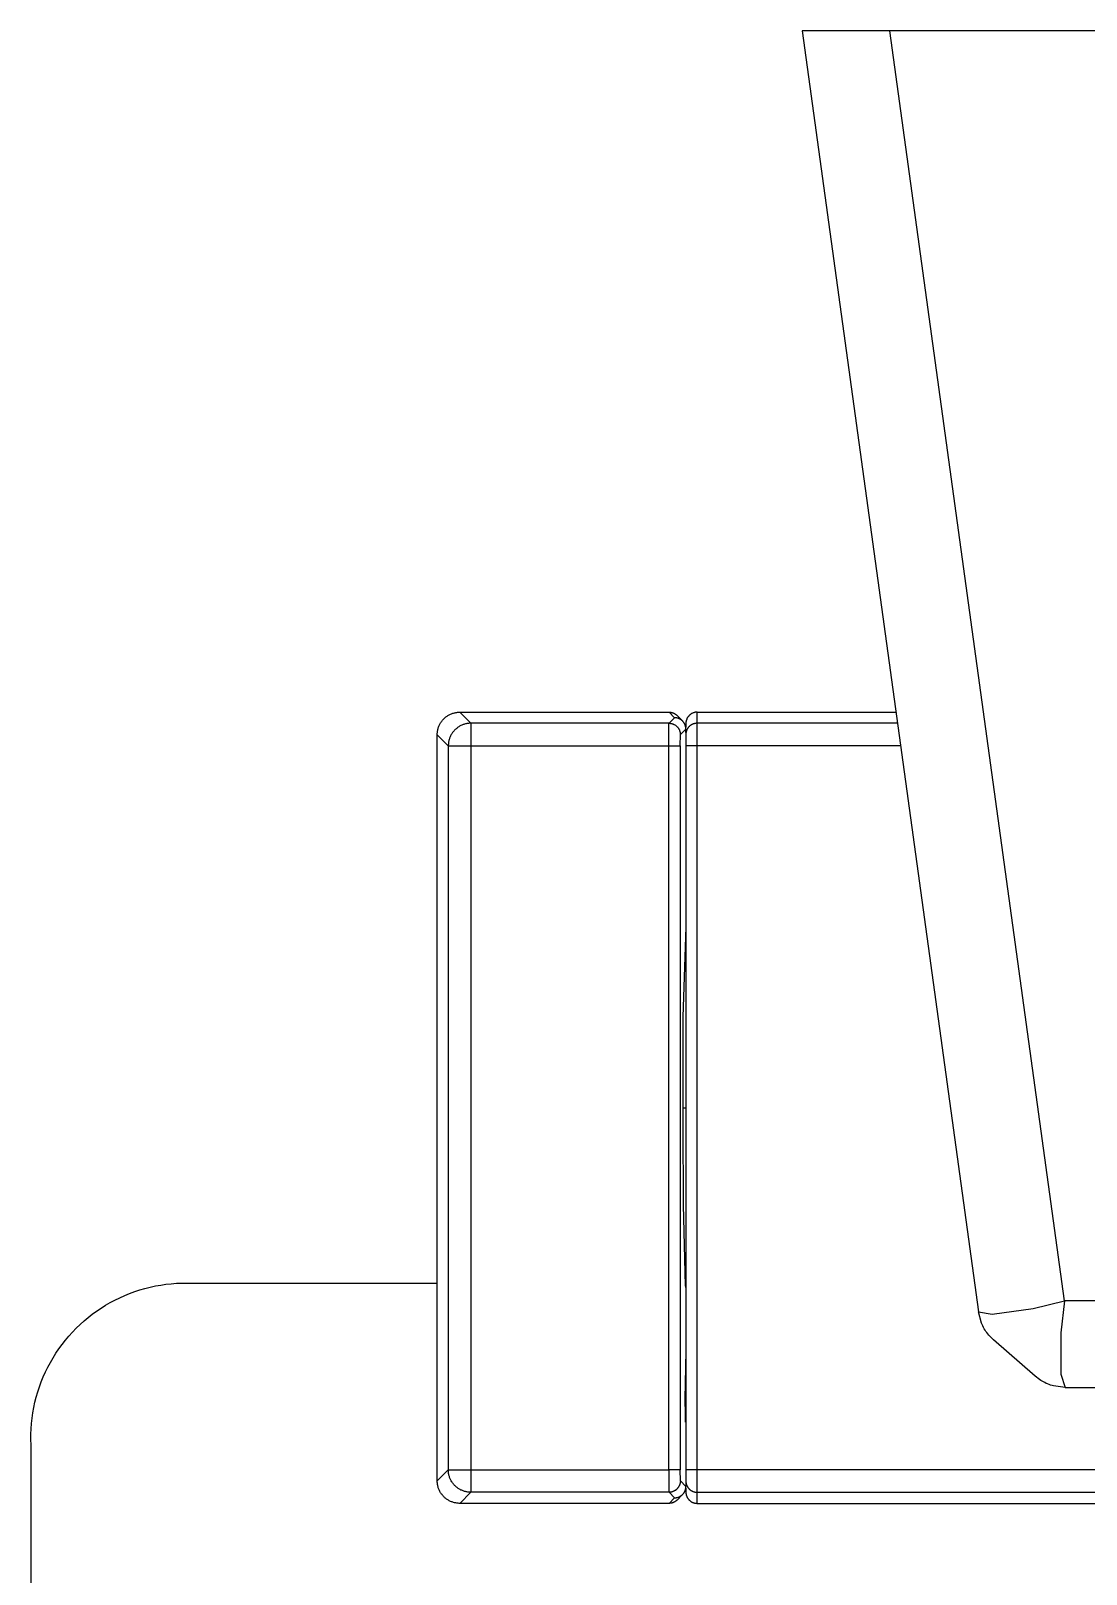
# Model space of a CAD drawing. Header units: millimetres. Extents: x 5343 to 5937, y -2661 to -1821.
# Drawn here: x 5516.59 to 5539.9, y -2048.64 to -2014.54 of the extents above; entities that cross this region are included whole.
import ezdxf

# ---------------------------------------------------------------- set-up
doc = ezdxf.new("R2010")
doc.units = ezdxf.units.MM
doc.header["$LTSCALE"] = 0.1
doc.layers.get('0').update_dxf_attribs({"lineweight": 15})

msp = doc.modelspace()

# ---------------------------------------------------------------- linework, layer by layer
at = {"color": 7, "linetype": 'Continuous', "lineweight": 25}
for p, q in [((5533.921, -2014.54), (5533.625, -2014.54)), ((5533.625, -2014.54), (5537.517, -2042.848)), ((5534.843, -2014.54), (5533.921, -2014.54)), ((5535.557, -2014.54), (5534.843, -2014.54)), ((5557.436, -2014.54), (5535.557, -2014.54)), ((5539.416, -2042.601), (5535.557, -2014.54)), ((5525.744, -2029.712), (5525.757, -2029.701)), ((5525.757, -2029.701), (5525.771, -2029.69)), ((5525.771, -2029.69), (5525.785, -2029.68)), ((5525.785, -2029.68), (5525.8, -2029.671)), ((5525.8, -2029.671), (5525.815, -2029.662)), ((5525.815, -2029.662), (5525.83, -2029.653)), ((5525.83, -2029.653), (5525.846, -2029.645)), ((5525.846, -2029.645), (5525.862, -2029.638)), ((5525.862, -2029.638), (5525.878, -2029.631)), ((5525.878, -2029.631), (5525.894, -2029.625)), ((5525.894, -2029.625), (5525.91, -2029.619)), ((5525.91, -2029.619), (5525.927, -2029.614)), ((5525.927, -2029.614), (5525.944, -2029.61)), ((5525.944, -2029.61), (5525.961, -2029.606)), ((5525.961, -2029.606), (5525.978, -2029.602)), ((5525.978, -2029.602), (5525.995, -2029.6)), ((5525.995, -2029.6), (5526.013, -2029.598)), ((5526.013, -2029.598), (5526.03, -2029.596)), ((5526.03, -2029.596), (5526.047, -2029.595)), ((5526.047, -2029.595), (5526.065, -2029.595)), ((5526.065, -2029.595), (5526.309, -2029.839)), ((5526.065, -2029.595), (5530.684, -2029.595)), ((5530.684, -2029.595), (5530.692, -2029.595)), ((5530.806, -2029.717), (5530.685, -2029.596)), ((5530.692, -2029.595), (5530.701, -2029.595)), ((5530.701, -2029.595), (5530.709, -2029.596)), ((5530.709, -2029.596), (5530.718, -2029.597)), ((5530.718, -2029.597), (5530.726, -2029.598)), ((5530.726, -2029.598), (5530.735, -2029.6)), ((5530.735, -2029.6), (5530.743, -2029.602)), ((5530.743, -2029.602), (5530.751, -2029.604)), ((5530.751, -2029.604), (5530.759, -2029.606)), ((5530.759, -2029.606), (5530.767, -2029.609)), ((5530.767, -2029.609), (5530.775, -2029.612)), ((5530.775, -2029.612), (5530.783, -2029.615)), ((5530.783, -2029.615), (5530.791, -2029.619)), ((5530.791, -2029.619), (5530.799, -2029.623)), ((5530.799, -2029.623), (5530.806, -2029.627)), ((5530.806, -2029.627), (5530.814, -2029.631)), ((5530.814, -2029.631), (5530.821, -2029.636)), ((5530.821, -2029.636), (5530.828, -2029.64)), ((5530.828, -2029.64), (5530.835, -2029.646)), ((5530.835, -2029.646), (5530.842, -2029.651)), ((5530.842, -2029.651), (5530.848, -2029.656)), ((5530.848, -2029.656), (5530.855, -2029.662)), ((5530.855, -2029.662), (5530.861, -2029.668)), ((5530.861, -2029.668), (5530.967, -2029.774)), ((5531.102, -2029.701), (5531.097, -2029.708)), ((5531.107, -2029.694), (5531.102, -2029.701)), ((5531.112, -2029.687), (5531.107, -2029.694)), ((5531.118, -2029.68), (5531.112, -2029.687)), ((5531.123, -2029.674), (5531.118, -2029.68)), ((5531.129, -2029.668), (5531.123, -2029.674)), ((5531.135, -2029.662), (5531.129, -2029.668)), ((5531.142, -2029.656), (5531.135, -2029.662)), ((5531.148, -2029.651), (5531.142, -2029.656)), ((5531.155, -2029.646), (5531.148, -2029.651)), ((5531.162, -2029.641), (5531.155, -2029.646)), ((5531.169, -2029.636), (5531.162, -2029.641)), ((5531.176, -2029.631), (5531.169, -2029.636)), ((5531.184, -2029.627), (5531.176, -2029.631)), ((5531.191, -2029.623), (5531.184, -2029.627)), ((5531.199, -2029.619), (5531.191, -2029.623)), ((5531.206, -2029.615), (5531.199, -2029.619)), ((5531.214, -2029.612), (5531.206, -2029.615)), ((5531.222, -2029.609), (5531.214, -2029.612)), ((5531.23, -2029.606), (5531.222, -2029.609)), ((5531.239, -2029.604), (5531.23, -2029.606)), ((5531.247, -2029.602), (5531.239, -2029.604)), ((5531.255, -2029.6), (5531.247, -2029.602)), ((5531.264, -2029.598), (5531.255, -2029.6)), ((5531.272, -2029.597), (5531.264, -2029.598)), ((5531.281, -2029.596), (5531.272, -2029.597)), ((5531.289, -2029.595), (5531.281, -2029.596)), ((5531.298, -2029.595), (5531.289, -2029.595)), ((5531.306, -2029.595), (5531.298, -2029.595)), ((5531.306, -2029.595), (5535.695, -2029.595)), ((5531.306, -2029.839), (5531.306, -2029.595)), ((5525.566, -2030.06), (5525.568, -2030.042)), ((5525.568, -2030.042), (5525.57, -2030.025)), ((5525.57, -2030.025), (5525.573, -2030.008)), ((5525.573, -2030.008), (5525.576, -2029.991)), ((5525.576, -2029.991), (5525.58, -2029.974)), ((5525.58, -2029.974), (5525.584, -2029.957)), ((5525.584, -2029.957), (5525.589, -2029.94)), ((5525.589, -2029.94), (5525.595, -2029.924)), ((5525.595, -2029.924), (5525.601, -2029.907)), ((5525.601, -2029.907), (5525.608, -2029.891)), ((5525.608, -2029.891), (5525.616, -2029.876)), ((5525.616, -2029.876), (5525.624, -2029.86)), ((5525.624, -2029.86), (5525.632, -2029.845)), ((5525.632, -2029.845), (5525.641, -2029.83)), ((5525.641, -2029.83), (5525.65, -2029.815)), ((5525.65, -2029.815), (5525.66, -2029.801)), ((5525.66, -2029.801), (5525.671, -2029.787)), ((5525.671, -2029.787), (5525.682, -2029.773)), ((5525.682, -2029.773), (5525.693, -2029.76)), ((5525.693, -2029.76), (5525.705, -2029.747)), ((5525.705, -2029.747), (5525.718, -2029.735)), ((5525.718, -2029.735), (5525.73, -2029.723)), ((5525.73, -2029.723), (5525.744, -2029.712)), ((5525.905, -2030.045), (5525.895, -2030.06)), ((5525.915, -2030.031), (5525.905, -2030.045)), ((5525.926, -2030.018), (5525.915, -2030.031)), ((5525.938, -2030.005), (5525.926, -2030.018)), ((5525.95, -2029.992), (5525.938, -2030.005)), ((5525.962, -2029.98), (5525.95, -2029.992)), ((5525.975, -2029.968), (5525.962, -2029.98)), ((5525.988, -2029.956), (5525.975, -2029.968)), ((5526.002, -2029.945), (5525.988, -2029.956)), ((5526.015, -2029.935), (5526.002, -2029.945)), ((5526.03, -2029.925), (5526.015, -2029.935)), ((5526.044, -2029.915), (5526.03, -2029.925)), ((5526.059, -2029.906), (5526.044, -2029.915)), ((5526.075, -2029.898), (5526.059, -2029.906)), ((5526.09, -2029.89), (5526.075, -2029.898)), ((5526.106, -2029.882), (5526.09, -2029.89)), ((5526.122, -2029.876), (5526.106, -2029.882)), ((5526.138, -2029.869), (5526.122, -2029.876)), ((5526.155, -2029.864), (5526.138, -2029.869)), ((5526.171, -2029.859), (5526.155, -2029.864)), ((5526.188, -2029.854), (5526.171, -2029.859)), ((5526.205, -2029.85), (5526.188, -2029.854)), ((5526.222, -2029.847), (5526.205, -2029.85)), ((5526.24, -2029.844), (5526.222, -2029.847)), ((5526.257, -2029.842), (5526.24, -2029.844)), ((5526.274, -2029.84), (5526.257, -2029.842)), ((5526.292, -2029.839), (5526.274, -2029.84)), ((5526.309, -2029.839), (5526.292, -2029.839)), ((5526.309, -2029.839), (5526.309, -2030.339)), ((5530.683, -2029.839), (5526.309, -2029.839)), ((5530.679, -2030.339), (5530.683, -2029.839)), ((5530.806, -2029.717), (5530.684, -2029.839)), ((5530.684, -2029.839), (5530.693, -2029.839)), ((5530.693, -2029.839), (5530.701, -2029.84)), ((5530.701, -2029.84), (5530.71, -2029.841)), ((5530.71, -2029.841), (5530.719, -2029.842)), ((5530.719, -2029.842), (5530.727, -2029.843)), ((5530.727, -2029.843), (5530.736, -2029.845)), ((5530.736, -2029.845), (5530.744, -2029.847)), ((5530.744, -2029.847), (5530.753, -2029.849)), ((5530.753, -2029.849), (5530.761, -2029.851)), ((5530.761, -2029.851), (5530.769, -2029.854)), ((5530.769, -2029.854), (5530.777, -2029.857)), ((5530.777, -2029.857), (5530.785, -2029.861)), ((5530.785, -2029.861), (5530.793, -2029.864)), ((5530.793, -2029.864), (5530.801, -2029.868)), ((5530.801, -2029.868), (5530.809, -2029.873)), ((5530.815, -2029.717), (5530.806, -2029.717)), ((5530.809, -2029.873), (5530.816, -2029.877)), ((5530.823, -2029.718), (5530.815, -2029.717)), ((5530.816, -2029.877), (5530.824, -2029.882)), ((5530.832, -2029.718), (5530.823, -2029.718)), ((5530.824, -2029.882), (5530.831, -2029.887)), ((5530.831, -2029.887), (5530.838, -2029.892)), ((5530.841, -2029.719), (5530.832, -2029.718)), ((5530.838, -2029.892), (5530.844, -2029.898)), ((5530.849, -2029.721), (5530.841, -2029.719)), ((5530.844, -2029.898), (5530.851, -2029.903)), ((5530.858, -2029.722), (5530.849, -2029.721)), ((5530.851, -2029.903), (5530.857, -2029.909)), ((5530.857, -2029.909), (5530.864, -2029.915)), ((5530.867, -2029.724), (5530.858, -2029.722)), ((5530.864, -2029.915), (5530.869, -2029.922)), ((5530.875, -2029.727), (5530.867, -2029.724)), ((5530.869, -2029.922), (5530.875, -2029.928)), ((5530.883, -2029.729), (5530.875, -2029.727)), ((5530.875, -2029.928), (5530.881, -2029.935)), ((5530.881, -2029.935), (5530.886, -2029.942)), ((5530.892, -2029.732), (5530.883, -2029.729)), ((5530.886, -2029.942), (5530.891, -2029.949)), ((5530.891, -2029.949), (5530.896, -2029.957)), ((5530.9, -2029.735), (5530.892, -2029.732)), ((5530.896, -2029.957), (5530.9, -2029.964)), ((5530.908, -2029.738), (5530.9, -2029.735)), ((5530.9, -2029.964), (5530.904, -2029.972)), ((5530.904, -2029.972), (5530.908, -2029.979)), ((5530.916, -2029.742), (5530.908, -2029.738)), ((5530.908, -2029.979), (5530.912, -2029.987)), ((5530.912, -2029.987), (5530.915, -2029.995)), ((5530.915, -2029.995), (5530.919, -2030.004)), ((5530.923, -2029.746), (5530.916, -2029.742)), ((5530.919, -2030.004), (5530.921, -2030.012)), ((5530.921, -2030.012), (5530.924, -2030.02)), ((5530.931, -2029.75), (5530.923, -2029.746)), ((5530.924, -2030.02), (5530.926, -2030.029)), ((5530.926, -2030.029), (5530.928, -2030.037)), ((5530.928, -2030.037), (5530.93, -2030.046)), ((5530.93, -2030.046), (5530.931, -2030.054)), ((5530.939, -2029.755), (5530.931, -2029.75)), ((5530.934, -2030.089), (5531.056, -2029.967)), ((5530.946, -2029.76), (5530.939, -2029.755)), ((5530.953, -2029.765), (5530.946, -2029.76)), ((5530.96, -2029.77), (5530.953, -2029.765)), ((5530.967, -2029.775), (5530.96, -2029.77)), ((5530.973, -2029.781), (5530.967, -2029.775)), ((5530.98, -2029.787), (5530.973, -2029.781)), ((5530.986, -2029.793), (5530.98, -2029.787)), ((5530.992, -2029.8), (5530.986, -2029.793)), ((5530.998, -2029.806), (5530.992, -2029.8)), ((5531.003, -2029.813), (5530.998, -2029.806)), ((5531.008, -2029.82), (5531.003, -2029.813)), ((5531.013, -2029.827), (5531.008, -2029.82)), ((5531.018, -2029.834), (5531.013, -2029.827)), ((5531.023, -2029.842), (5531.018, -2029.834)), ((5531.027, -2029.849), (5531.023, -2029.842)), ((5531.031, -2029.857), (5531.027, -2029.849)), ((5531.034, -2029.865), (5531.031, -2029.857)), ((5531.038, -2029.873), (5531.034, -2029.865)), ((5531.041, -2029.881), (5531.038, -2029.873)), ((5531.044, -2029.89), (5531.041, -2029.881)), ((5531.046, -2029.898), (5531.044, -2029.89)), ((5531.049, -2029.906), (5531.046, -2029.898)), ((5531.051, -2029.915), (5531.049, -2029.906)), ((5531.052, -2029.923), (5531.051, -2029.915)), ((5531.054, -2029.932), (5531.052, -2029.923)), ((5531.055, -2029.941), (5531.054, -2029.932)), ((5531.055, -2029.949), (5531.055, -2029.941)), ((5531.056, -2029.958), (5531.055, -2029.949)), ((5531.057, -2029.828), (5531.056, -2029.836)), ((5531.056, -2029.836), (5531.056, -2029.845)), ((5531.056, -2029.845), (5531.056, -2029.926)), ((5531.056, -2029.967), (5531.056, -2029.958)), ((5531.056, -2030.044), (5531.056, -2029.967)), ((5531.058, -2029.811), (5531.057, -2029.819)), ((5531.057, -2029.819), (5531.057, -2029.828)), ((5531.06, -2029.802), (5531.058, -2029.811)), ((5531.06, -2030.046), (5531.059, -2030.054)), ((5531.061, -2029.794), (5531.06, -2029.802)), ((5531.062, -2030.037), (5531.06, -2030.046)), ((5531.063, -2029.786), (5531.061, -2029.794)), ((5531.064, -2030.029), (5531.062, -2030.037)), ((5531.065, -2029.777), (5531.063, -2029.786)), ((5531.066, -2030.02), (5531.064, -2030.029)), ((5531.068, -2029.769), (5531.065, -2029.777)), ((5531.068, -2030.012), (5531.066, -2030.02)), ((5531.071, -2029.761), (5531.068, -2029.769)), ((5531.071, -2030.004), (5531.068, -2030.012)), ((5531.074, -2029.753), (5531.071, -2029.761)), ((5531.074, -2029.995), (5531.071, -2030.004)), ((5531.077, -2029.745), (5531.074, -2029.753)), ((5531.078, -2029.987), (5531.074, -2029.995)), ((5531.08, -2029.737), (5531.077, -2029.745)), ((5531.081, -2029.979), (5531.078, -2029.987)), ((5531.084, -2029.73), (5531.08, -2029.737)), ((5531.085, -2029.972), (5531.081, -2029.979)), ((5531.088, -2029.722), (5531.084, -2029.73)), ((5531.09, -2029.964), (5531.085, -2029.972)), ((5531.092, -2029.715), (5531.088, -2029.722)), ((5531.094, -2029.957), (5531.09, -2029.964)), ((5531.097, -2029.708), (5531.092, -2029.715)), ((5531.099, -2029.949), (5531.094, -2029.957)), ((5531.104, -2029.942), (5531.099, -2029.949)), ((5531.109, -2029.935), (5531.104, -2029.942)), ((5531.115, -2029.928), (5531.109, -2029.935)), ((5531.12, -2029.922), (5531.115, -2029.928)), ((5531.126, -2029.915), (5531.12, -2029.922)), ((5531.132, -2029.909), (5531.126, -2029.915)), ((5531.139, -2029.903), (5531.132, -2029.909)), ((5531.145, -2029.898), (5531.139, -2029.903)), ((5531.152, -2029.892), (5531.145, -2029.898)), ((5531.159, -2029.887), (5531.152, -2029.892)), ((5531.166, -2029.882), (5531.159, -2029.887)), ((5531.174, -2029.877), (5531.166, -2029.882)), ((5531.181, -2029.873), (5531.174, -2029.877)), ((5531.189, -2029.868), (5531.181, -2029.873)), ((5531.197, -2029.864), (5531.189, -2029.868)), ((5531.204, -2029.861), (5531.197, -2029.864)), ((5531.212, -2029.857), (5531.204, -2029.861)), ((5531.221, -2029.854), (5531.212, -2029.857)), ((5531.229, -2029.851), (5531.221, -2029.854)), ((5531.237, -2029.849), (5531.229, -2029.851)), ((5531.246, -2029.847), (5531.237, -2029.849)), ((5531.254, -2029.845), (5531.246, -2029.847)), ((5531.263, -2029.843), (5531.254, -2029.845)), ((5531.271, -2029.842), (5531.263, -2029.843)), ((5531.28, -2029.841), (5531.271, -2029.842)), ((5531.289, -2029.84), (5531.28, -2029.841)), ((5531.297, -2029.839), (5531.289, -2029.84)), ((5531.306, -2029.839), (5531.297, -2029.839)), ((5535.729, -2029.839), (5531.306, -2029.839)), ((5531.306, -2030.339), (5531.306, -2029.839)), ((5525.565, -2030.077), (5525.566, -2030.06)), ((5525.565, -2030.095), (5525.565, -2030.077)), ((5525.565, -2046.577), (5525.565, -2030.095)), ((5525.565, -2030.095), (5525.809, -2030.339)), ((5525.81, -2030.322), (5525.809, -2030.339)), ((5525.809, -2030.339), (5526.309, -2030.339)), ((5525.809, -2030.339), (5525.809, -2046.333)), ((5525.811, -2030.304), (5525.81, -2030.322)), ((5525.812, -2030.287), (5525.811, -2030.304)), ((5525.814, -2030.27), (5525.812, -2030.287)), ((5525.817, -2030.252), (5525.814, -2030.27)), ((5525.82, -2030.235), (5525.817, -2030.252)), ((5525.824, -2030.218), (5525.82, -2030.235)), ((5525.829, -2030.201), (5525.824, -2030.218)), ((5525.834, -2030.185), (5525.829, -2030.201)), ((5525.84, -2030.168), (5525.834, -2030.185)), ((5525.846, -2030.152), (5525.84, -2030.168)), ((5525.853, -2030.136), (5525.846, -2030.152)), ((5525.86, -2030.12), (5525.853, -2030.136)), ((5525.868, -2030.104), (5525.86, -2030.12)), ((5525.876, -2030.089), (5525.868, -2030.104)), ((5525.885, -2030.074), (5525.876, -2030.089)), ((5525.895, -2030.06), (5525.885, -2030.074)), ((5526.309, -2030.339), (5530.679, -2030.339)), ((5526.309, -2030.339), (5526.309, -2046.333)), ((5530.679, -2030.339), (5530.929, -2030.339)), ((5530.679, -2046.333), (5530.679, -2030.339)), ((5530.929, -2030.339), (5530.934, -2030.09)), ((5530.929, -2030.339), (5530.929, -2046.333)), ((5530.931, -2030.054), (5530.932, -2030.063)), ((5530.932, -2030.063), (5530.933, -2030.072)), ((5530.933, -2030.072), (5530.934, -2030.08)), ((5530.934, -2030.08), (5530.934, -2030.089)), ((5531.057, -2030.072), (5531.056, -2030.08)), ((5531.056, -2030.08), (5531.056, -2030.089)), ((5531.056, -2030.089), (5531.056, -2030.339)), ((5531.306, -2030.339), (5531.056, -2030.339)), ((5531.056, -2030.339), (5531.056, -2046.333)), ((5531.059, -2030.054), (5531.057, -2030.063)), ((5531.057, -2030.063), (5531.057, -2030.072)), ((5535.797, -2030.339), (5531.306, -2030.339)), ((5531.306, -2046.333), (5531.306, -2030.339)), ((5531.053, -2034.34), (5530.988, -2036.337)), ((5530.988, -2036.337), (5530.986, -2038.336)), ((5530.986, -2038.336), (5530.986, -2038.514)), ((5530.986, -2038.336), (5531.056, -2038.336)), ((5530.986, -2038.514), (5530.986, -2038.542)), ((5530.986, -2038.542), (5530.987, -2038.695)), ((5530.987, -2038.695), (5530.994, -2040.483)), ((5530.994, -2040.483), (5531.043, -2042.269)), ((5519.111, -2042.328), (5519.225, -2042.299)), ((5519.225, -2042.299), (5519.341, -2042.274)), ((5519.341, -2042.274), (5519.458, -2042.253)), ((5519.458, -2042.253), (5519.575, -2042.236)), ((5519.575, -2042.236), (5519.692, -2042.223)), ((5519.692, -2042.223), (5519.81, -2042.215)), ((5519.81, -2042.215), (5519.929, -2042.21)), ((5519.929, -2042.21), (5520.047, -2042.209)), ((5520.047, -2042.209), (5520.165, -2042.213)), ((5520.165, -2042.213), (5525.565, -2042.213)), ((5531.043, -2042.269), (5531.044, -2042.273)), ((5531.044, -2042.273), (5531.052, -2042.331)), ((5518.243, -2042.699), (5518.345, -2042.64)), ((5518.345, -2042.64), (5518.449, -2042.584)), ((5518.449, -2042.584), (5518.556, -2042.532)), ((5518.556, -2042.532), (5518.664, -2042.484)), ((5518.664, -2042.484), (5518.773, -2042.439)), ((5518.773, -2042.439), (5518.884, -2042.398)), ((5518.884, -2042.398), (5518.997, -2042.361)), ((5518.997, -2042.361), (5519.111, -2042.328)), ((5538.726, -2042.774), (5539.416, -2042.601)), ((5539.416, -2042.601), (5539.338, -2043.308)), ((5553.578, -2042.601), (5539.416, -2042.601)), ((5517.765, -2043.047), (5517.855, -2042.971)), ((5517.855, -2042.971), (5517.948, -2042.898)), ((5517.948, -2042.898), (5518.044, -2042.829)), ((5518.044, -2042.829), (5518.142, -2042.762)), ((5518.142, -2042.762), (5518.243, -2042.699)), ((5537.585, -2043.096), (5537.517, -2042.848)), ((5537.517, -2042.848), (5537.82, -2042.899)), ((5537.82, -2042.899), (5538.726, -2042.774)), ((5517.43, -2043.382), (5517.509, -2043.294)), ((5517.509, -2043.294), (5517.592, -2043.209)), ((5517.592, -2043.209), (5517.677, -2043.127)), ((5517.677, -2043.127), (5517.765, -2043.047)), ((5537.598, -2043.128), (5537.585, -2043.096)), ((5537.613, -2043.158), (5537.598, -2043.128)), ((5537.629, -2043.189), (5537.613, -2043.158)), ((5537.646, -2043.218), (5537.629, -2043.189)), ((5537.664, -2043.248), (5537.646, -2043.218)), ((5537.682, -2043.276), (5537.664, -2043.248)), ((5537.702, -2043.304), (5537.682, -2043.276)), ((5537.723, -2043.331), (5537.702, -2043.304)), ((5537.744, -2043.358), (5537.723, -2043.331)), ((5539.338, -2043.308), (5539.338, -2044.223)), ((5517.145, -2043.76), (5517.211, -2043.662)), ((5517.211, -2043.662), (5517.281, -2043.566)), ((5517.281, -2043.566), (5517.354, -2043.473)), ((5517.354, -2043.473), (5517.43, -2043.382)), ((5537.767, -2043.383), (5537.744, -2043.358)), ((5537.851, -2043.466), (5537.767, -2043.383)), ((5538.772, -2044.269), (5537.851, -2043.466)), ((5516.967, -2044.067), (5517.023, -2043.962)), ((5517.023, -2043.962), (5517.082, -2043.86)), ((5517.082, -2043.86), (5517.145, -2043.76)), ((5531.051, -2043.889), (5531.043, -2044.598)), ((5516.822, -2044.391), (5516.866, -2044.281)), ((5516.866, -2044.281), (5516.915, -2044.173)), ((5516.915, -2044.173), (5516.967, -2044.067)), ((5538.865, -2044.341), (5538.772, -2044.269)), ((5538.894, -2044.36), (5538.865, -2044.341)), ((5538.923, -2044.378), (5538.894, -2044.36)), ((5539.338, -2044.223), (5539.429, -2044.515)), ((5516.711, -2044.728), (5516.744, -2044.614)), ((5516.744, -2044.614), (5516.781, -2044.502)), ((5516.781, -2044.502), (5516.822, -2044.391)), ((5531.051, -2045.283), (5531.043, -2044.598)), ((5531.043, -2044.598), (5531.056, -2044.598)), ((5538.953, -2044.395), (5538.923, -2044.378)), ((5538.983, -2044.41), (5538.953, -2044.395)), ((5539.014, -2044.425), (5538.983, -2044.41)), ((5539.045, -2044.439), (5539.014, -2044.425)), ((5539.077, -2044.451), (5539.045, -2044.439)), ((5539.109, -2044.463), (5539.077, -2044.451)), ((5539.142, -2044.473), (5539.109, -2044.463)), ((5539.175, -2044.482), (5539.142, -2044.473)), ((5539.429, -2044.515), (5539.175, -2044.482)), ((5539.429, -2044.515), (5553.564, -2044.515)), ((5516.636, -2045.075), (5516.657, -2044.958)), ((5516.657, -2044.958), (5516.682, -2044.843)), ((5516.682, -2044.843), (5516.711, -2044.728)), ((5516.597, -2045.428), (5516.606, -2045.31)), ((5516.606, -2045.31), (5516.619, -2045.192)), ((5516.619, -2045.192), (5516.636, -2045.075)), ((5516.592, -2045.546), (5516.597, -2045.428)), ((5516.592, -2045.664), (5516.592, -2045.546)), ((5516.595, -2045.783), (5516.592, -2045.664)), ((5516.595, -2079.443), (5516.595, -2045.783)), ((5525.809, -2046.333), (5525.565, -2046.577)), ((5525.81, -2046.35), (5525.809, -2046.333)), ((5525.809, -2046.333), (5526.309, -2046.333)), ((5525.811, -2046.368), (5525.81, -2046.35)), ((5525.812, -2046.385), (5525.811, -2046.368)), ((5525.814, -2046.402), (5525.812, -2046.385)), ((5525.817, -2046.42), (5525.814, -2046.402)), ((5526.309, -2046.333), (5530.679, -2046.333)), ((5526.309, -2046.333), (5526.309, -2046.833)), ((5530.929, -2046.333), (5530.679, -2046.333)), ((5530.679, -2046.333), (5530.683, -2046.832)), ((5530.934, -2046.582), (5530.929, -2046.333)), ((5531.306, -2046.333), (5531.056, -2046.333)), ((5531.056, -2046.333), (5531.056, -2046.583)), ((5531.306, -2046.833), (5531.306, -2046.333)), ((5562.556, -2046.333), (5531.306, -2046.333)), ((5525.565, -2046.595), (5525.565, -2046.577)), ((5525.566, -2046.612), (5525.565, -2046.595)), ((5525.568, -2046.629), (5525.566, -2046.612)), ((5525.57, -2046.647), (5525.568, -2046.629)), ((5525.573, -2046.664), (5525.57, -2046.647)), ((5525.576, -2046.681), (5525.573, -2046.664)), ((5525.58, -2046.698), (5525.576, -2046.681)), ((5525.584, -2046.715), (5525.58, -2046.698)), ((5525.589, -2046.732), (5525.584, -2046.715)), ((5525.595, -2046.748), (5525.589, -2046.732)), ((5525.601, -2046.764), (5525.595, -2046.748)), ((5525.82, -2046.437), (5525.817, -2046.42)), ((5525.824, -2046.454), (5525.82, -2046.437)), ((5525.829, -2046.471), (5525.824, -2046.454)), ((5525.834, -2046.487), (5525.829, -2046.471)), ((5525.84, -2046.504), (5525.834, -2046.487)), ((5525.846, -2046.52), (5525.84, -2046.504)), ((5525.853, -2046.536), (5525.846, -2046.52)), ((5525.86, -2046.552), (5525.853, -2046.536)), ((5525.868, -2046.567), (5525.86, -2046.552)), ((5525.876, -2046.583), (5525.868, -2046.567)), ((5525.885, -2046.598), (5525.876, -2046.583)), ((5525.895, -2046.612), (5525.885, -2046.598)), ((5525.905, -2046.627), (5525.895, -2046.612)), ((5525.915, -2046.64), (5525.905, -2046.627)), ((5525.926, -2046.654), (5525.915, -2046.64)), ((5525.938, -2046.667), (5525.926, -2046.654)), ((5525.95, -2046.68), (5525.938, -2046.667)), ((5525.962, -2046.692), (5525.95, -2046.68)), ((5525.975, -2046.704), (5525.962, -2046.692)), ((5525.988, -2046.716), (5525.975, -2046.704)), ((5526.002, -2046.727), (5525.988, -2046.716)), ((5526.015, -2046.737), (5526.002, -2046.727)), ((5526.03, -2046.747), (5526.015, -2046.737)), ((5526.044, -2046.757), (5526.03, -2046.747)), ((5530.869, -2046.75), (5530.864, -2046.756)), ((5530.875, -2046.743), (5530.869, -2046.75)), ((5530.881, -2046.737), (5530.875, -2046.743)), ((5530.886, -2046.73), (5530.881, -2046.737)), ((5530.891, -2046.722), (5530.886, -2046.73)), ((5530.896, -2046.715), (5530.891, -2046.722)), ((5530.9, -2046.708), (5530.896, -2046.715)), ((5530.904, -2046.7), (5530.9, -2046.708)), ((5530.908, -2046.692), (5530.904, -2046.7)), ((5530.912, -2046.684), (5530.908, -2046.692)), ((5530.916, -2046.676), (5530.912, -2046.684)), ((5530.919, -2046.668), (5530.916, -2046.676)), ((5530.921, -2046.66), (5530.919, -2046.668)), ((5530.924, -2046.652), (5530.921, -2046.66)), ((5530.926, -2046.643), (5530.924, -2046.652)), ((5530.928, -2046.635), (5530.926, -2046.643)), ((5530.93, -2046.626), (5530.928, -2046.635)), ((5530.931, -2046.618), (5530.93, -2046.626)), ((5530.932, -2046.609), (5530.931, -2046.618)), ((5530.933, -2046.6), (5530.932, -2046.609)), ((5530.934, -2046.591), (5530.933, -2046.6)), ((5531.056, -2046.705), (5530.934, -2046.583)), ((5530.934, -2046.583), (5530.934, -2046.591)), ((5531.051, -2046.757), (5531.052, -2046.748)), ((5531.052, -2046.748), (5531.054, -2046.74)), ((5531.054, -2046.74), (5531.055, -2046.731)), ((5531.055, -2046.722), (5531.056, -2046.714)), ((5531.055, -2046.731), (5531.055, -2046.722)), ((5531.056, -2046.583), (5531.056, -2046.591)), ((5531.056, -2046.591), (5531.057, -2046.6)), ((5531.056, -2046.628), (5531.056, -2046.705)), ((5531.056, -2046.714), (5531.056, -2046.705)), ((5531.056, -2046.745), (5531.056, -2046.827)), ((5531.057, -2046.6), (5531.057, -2046.609)), ((5531.057, -2046.609), (5531.059, -2046.618)), ((5531.059, -2046.618), (5531.06, -2046.626)), ((5531.06, -2046.626), (5531.062, -2046.635)), ((5531.062, -2046.635), (5531.064, -2046.643)), ((5531.064, -2046.643), (5531.066, -2046.652)), ((5531.066, -2046.652), (5531.068, -2046.66)), ((5531.068, -2046.66), (5531.071, -2046.668)), ((5531.071, -2046.668), (5531.074, -2046.676)), ((5531.074, -2046.676), (5531.078, -2046.684)), ((5531.078, -2046.684), (5531.081, -2046.692)), ((5531.081, -2046.692), (5531.085, -2046.7)), ((5531.085, -2046.7), (5531.09, -2046.708)), ((5531.09, -2046.708), (5531.094, -2046.715)), ((5531.094, -2046.715), (5531.099, -2046.723)), ((5531.099, -2046.723), (5531.104, -2046.73)), ((5531.104, -2046.73), (5531.109, -2046.737)), ((5531.109, -2046.737), (5531.115, -2046.743)), ((5531.115, -2046.743), (5531.12, -2046.75)), ((5531.12, -2046.75), (5531.126, -2046.756)), ((5525.608, -2046.78), (5525.601, -2046.764)), ((5525.616, -2046.796), (5525.608, -2046.78)), ((5525.624, -2046.812), (5525.616, -2046.796)), ((5525.632, -2046.827), (5525.624, -2046.812)), ((5525.641, -2046.842), (5525.632, -2046.827)), ((5525.65, -2046.857), (5525.641, -2046.842)), ((5525.66, -2046.871), (5525.65, -2046.857)), ((5525.671, -2046.885), (5525.66, -2046.871)), ((5525.682, -2046.898), (5525.671, -2046.885)), ((5525.693, -2046.912), (5525.682, -2046.898)), ((5525.705, -2046.924), (5525.693, -2046.912)), ((5525.718, -2046.937), (5525.705, -2046.924)), ((5525.73, -2046.949), (5525.718, -2046.937)), ((5525.744, -2046.96), (5525.73, -2046.949)), ((5525.757, -2046.971), (5525.744, -2046.96)), ((5525.771, -2046.981), (5525.757, -2046.971)), ((5525.785, -2046.992), (5525.771, -2046.981)), ((5525.8, -2047.001), (5525.785, -2046.992)), ((5525.815, -2047.01), (5525.8, -2047.001)), ((5525.83, -2047.018), (5525.815, -2047.01)), ((5525.846, -2047.026), (5525.83, -2047.018)), ((5525.862, -2047.034), (5525.846, -2047.026)), ((5525.878, -2047.041), (5525.862, -2047.034)), ((5525.894, -2047.047), (5525.878, -2047.041)), ((5525.91, -2047.053), (5525.894, -2047.047)), ((5525.927, -2047.058), (5525.91, -2047.053)), ((5525.944, -2047.062), (5525.927, -2047.058)), ((5525.961, -2047.066), (5525.944, -2047.062)), ((5525.978, -2047.069), (5525.961, -2047.066)), ((5525.995, -2047.072), (5525.978, -2047.069)), ((5526.013, -2047.074), (5525.995, -2047.072)), ((5526.03, -2047.076), (5526.013, -2047.074)), ((5526.047, -2047.077), (5526.03, -2047.076)), ((5526.059, -2046.766), (5526.044, -2046.757)), ((5526.065, -2047.077), (5526.047, -2047.077)), ((5526.075, -2046.774), (5526.059, -2046.766)), ((5526.309, -2046.833), (5526.065, -2047.077)), ((5530.684, -2047.077), (5526.065, -2047.077)), ((5526.09, -2046.782), (5526.075, -2046.774)), ((5526.106, -2046.789), (5526.09, -2046.782)), ((5526.122, -2046.796), (5526.106, -2046.789)), ((5526.138, -2046.802), (5526.122, -2046.796)), ((5526.155, -2046.808), (5526.138, -2046.802)), ((5526.171, -2046.813), (5526.155, -2046.808)), ((5526.188, -2046.818), (5526.171, -2046.813)), ((5526.205, -2046.822), (5526.188, -2046.818)), ((5526.222, -2046.825), (5526.205, -2046.822)), ((5526.24, -2046.828), (5526.222, -2046.825)), ((5526.257, -2046.83), (5526.24, -2046.828)), ((5526.274, -2046.831), (5526.257, -2046.83)), ((5526.292, -2046.832), (5526.274, -2046.831)), ((5526.309, -2046.833), (5526.292, -2046.832)), ((5530.683, -2046.832), (5526.309, -2046.833)), ((5530.693, -2046.833), (5530.684, -2046.833)), ((5530.684, -2046.833), (5530.806, -2046.955)), ((5530.806, -2046.955), (5530.684, -2047.077)), ((5530.692, -2047.077), (5530.684, -2047.077)), ((5530.701, -2047.076), (5530.692, -2047.077)), ((5530.701, -2046.832), (5530.693, -2046.833)), ((5530.71, -2046.831), (5530.701, -2046.832)), ((5530.71, -2047.076), (5530.701, -2047.076)), ((5530.719, -2046.83), (5530.71, -2046.831)), ((5530.718, -2047.075), (5530.71, -2047.076)), ((5530.726, -2047.073), (5530.718, -2047.075)), ((5530.727, -2046.829), (5530.719, -2046.83)), ((5530.735, -2047.072), (5530.726, -2047.073)), ((5530.736, -2046.827), (5530.727, -2046.829)), ((5530.743, -2047.07), (5530.735, -2047.072)), ((5530.744, -2046.825), (5530.736, -2046.827)), ((5530.751, -2047.068), (5530.743, -2047.07)), ((5530.753, -2046.823), (5530.744, -2046.825)), ((5530.76, -2047.065), (5530.751, -2047.068)), ((5530.761, -2046.82), (5530.753, -2046.823)), ((5530.768, -2047.063), (5530.76, -2047.065)), ((5530.769, -2046.818), (5530.761, -2046.82)), ((5530.776, -2047.06), (5530.768, -2047.063)), ((5530.777, -2046.814), (5530.769, -2046.818)), ((5530.784, -2047.056), (5530.776, -2047.06)), ((5530.785, -2046.811), (5530.777, -2046.814)), ((5530.791, -2047.053), (5530.784, -2047.056)), ((5530.793, -2046.807), (5530.785, -2046.811)), ((5530.799, -2047.049), (5530.791, -2047.053)), ((5530.801, -2046.803), (5530.793, -2046.807)), ((5530.806, -2047.045), (5530.799, -2047.049)), ((5530.809, -2046.799), (5530.801, -2046.803)), ((5530.806, -2046.955), (5530.815, -2046.955)), ((5530.814, -2047.041), (5530.806, -2047.045)), ((5530.816, -2046.795), (5530.809, -2046.799)), ((5530.821, -2047.036), (5530.814, -2047.041)), ((5530.815, -2046.955), (5530.823, -2046.954)), ((5530.824, -2046.79), (5530.816, -2046.795)), ((5530.828, -2047.031), (5530.821, -2047.036)), ((5530.823, -2046.954), (5530.832, -2046.954)), ((5530.831, -2046.785), (5530.824, -2046.79)), ((5530.835, -2047.026), (5530.828, -2047.031)), ((5530.838, -2046.78), (5530.831, -2046.785)), ((5530.832, -2046.954), (5530.841, -2046.952)), ((5530.842, -2047.021), (5530.835, -2047.026)), ((5530.844, -2046.774), (5530.838, -2046.78)), ((5530.841, -2046.952), (5530.849, -2046.951)), ((5530.848, -2047.016), (5530.842, -2047.021)), ((5530.851, -2046.768), (5530.844, -2046.774)), ((5530.855, -2047.01), (5530.848, -2047.016)), ((5530.849, -2046.951), (5530.858, -2046.949)), ((5530.857, -2046.762), (5530.851, -2046.768)), ((5530.861, -2047.004), (5530.855, -2047.01)), ((5530.864, -2046.756), (5530.857, -2046.762)), ((5530.858, -2046.949), (5530.867, -2046.948)), ((5530.967, -2046.898), (5530.861, -2047.004)), ((5530.867, -2046.948), (5530.875, -2046.945)), ((5530.875, -2046.945), (5530.883, -2046.943)), ((5530.883, -2046.943), (5530.892, -2046.94)), ((5530.892, -2046.94), (5530.9, -2046.937)), ((5530.9, -2046.937), (5530.908, -2046.933)), ((5530.908, -2046.933), (5530.916, -2046.93)), ((5530.916, -2046.93), (5530.923, -2046.926)), ((5530.923, -2046.926), (5530.931, -2046.921)), ((5530.931, -2046.921), (5530.939, -2046.917)), ((5530.939, -2046.917), (5530.946, -2046.912)), ((5530.946, -2046.912), (5530.953, -2046.907)), ((5530.953, -2046.907), (5530.96, -2046.902)), ((5530.96, -2046.902), (5530.967, -2046.896)), ((5530.967, -2046.896), (5530.973, -2046.891)), ((5530.973, -2046.891), (5530.98, -2046.885)), ((5530.98, -2046.885), (5530.986, -2046.879)), ((5530.986, -2046.879), (5530.992, -2046.872)), ((5530.992, -2046.872), (5530.998, -2046.866)), ((5530.998, -2046.866), (5531.003, -2046.859)), ((5531.003, -2046.859), (5531.008, -2046.852)), ((5531.008, -2046.852), (5531.013, -2046.845)), ((5531.013, -2046.845), (5531.018, -2046.837)), ((5531.018, -2046.837), (5531.023, -2046.83)), ((5531.023, -2046.83), (5531.027, -2046.822)), ((5531.027, -2046.822), (5531.031, -2046.815)), ((5531.031, -2046.815), (5531.034, -2046.807)), ((5531.034, -2046.807), (5531.038, -2046.799)), ((5531.038, -2046.799), (5531.041, -2046.791)), ((5531.041, -2046.791), (5531.044, -2046.782)), ((5531.044, -2046.782), (5531.046, -2046.774)), ((5531.046, -2046.774), (5531.049, -2046.766)), ((5531.049, -2046.766), (5531.051, -2046.757)), ((5531.056, -2046.827), (5531.056, -2046.836)), ((5531.056, -2046.836), (5531.057, -2046.844)), ((5531.057, -2046.844), (5531.057, -2046.853)), ((5531.057, -2046.853), (5531.058, -2046.861)), ((5531.058, -2046.861), (5531.06, -2046.87)), ((5531.06, -2046.87), (5531.061, -2046.878)), ((5531.061, -2046.878), (5531.063, -2046.886)), ((5531.063, -2046.886), (5531.065, -2046.895)), ((5531.065, -2046.895), (5531.068, -2046.903)), ((5531.068, -2046.903), (5531.071, -2046.911)), ((5531.071, -2046.911), (5531.074, -2046.919)), ((5531.074, -2046.919), (5531.077, -2046.927)), ((5531.077, -2046.927), (5531.08, -2046.934)), ((5531.08, -2046.934), (5531.084, -2046.942)), ((5531.084, -2046.942), (5531.088, -2046.95)), ((5531.088, -2046.95), (5531.092, -2046.957)), ((5531.092, -2046.957), (5531.097, -2046.964)), ((5531.097, -2046.964), (5531.102, -2046.971)), ((5531.102, -2046.971), (5531.107, -2046.978)), ((5531.107, -2046.978), (5531.112, -2046.985)), ((5531.112, -2046.985), (5531.118, -2046.991)), ((5531.118, -2046.991), (5531.123, -2046.998)), ((5531.123, -2046.998), (5531.129, -2047.004)), ((5531.126, -2046.756), (5531.132, -2046.763)), ((5531.129, -2047.004), (5531.135, -2047.01)), ((5531.132, -2046.763), (5531.139, -2046.768)), ((5531.135, -2047.01), (5531.142, -2047.015)), ((5531.139, -2046.768), (5531.145, -2046.774)), ((5531.142, -2047.015), (5531.148, -2047.021)), ((5531.145, -2046.774), (5531.152, -2046.78)), ((5531.148, -2047.021), (5531.155, -2047.026)), ((5531.152, -2046.78), (5531.159, -2046.785)), ((5531.155, -2047.026), (5531.162, -2047.031)), ((5531.159, -2046.785), (5531.166, -2046.79)), ((5531.162, -2047.031), (5531.169, -2047.036)), ((5531.166, -2046.79), (5531.174, -2046.795)), ((5531.169, -2047.036), (5531.176, -2047.041)), ((5531.174, -2046.795), (5531.181, -2046.799)), ((5531.176, -2047.041), (5531.184, -2047.045)), ((5531.181, -2046.799), (5531.189, -2046.803)), ((5531.184, -2047.045), (5531.191, -2047.049)), ((5531.189, -2046.803), (5531.197, -2046.807)), ((5531.191, -2047.049), (5531.199, -2047.053)), ((5531.197, -2046.807), (5531.204, -2046.811)), ((5531.199, -2047.053), (5531.206, -2047.056)), ((5531.204, -2046.811), (5531.212, -2046.814)), ((5531.206, -2047.056), (5531.214, -2047.06)), ((5531.212, -2046.814), (5531.221, -2046.818)), ((5531.214, -2047.06), (5531.222, -2047.063)), ((5531.221, -2046.818), (5531.229, -2046.82)), ((5531.222, -2047.063), (5531.23, -2047.065)), ((5531.229, -2046.82), (5531.237, -2046.823)), ((5531.23, -2047.065), (5531.239, -2047.068)), ((5531.237, -2046.823), (5531.246, -2046.825)), ((5531.239, -2047.068), (5531.247, -2047.07)), ((5531.246, -2046.825), (5531.254, -2046.827)), ((5531.247, -2047.07), (5531.255, -2047.072)), ((5531.254, -2046.827), (5531.263, -2046.829)), ((5531.255, -2047.072), (5531.264, -2047.073)), ((5531.263, -2046.829), (5531.271, -2046.83)), ((5531.264, -2047.073), (5531.272, -2047.075)), ((5531.271, -2046.83), (5531.28, -2046.831)), ((5531.272, -2047.075), (5531.281, -2047.076)), ((5531.28, -2046.831), (5531.289, -2046.832)), ((5531.281, -2047.076), (5531.289, -2047.076)), ((5531.289, -2046.832), (5531.297, -2046.833)), ((5531.289, -2047.076), (5531.298, -2047.077)), ((5531.297, -2046.833), (5531.306, -2046.833)), ((5531.298, -2047.077), (5531.306, -2047.077)), ((5531.306, -2047.077), (5531.306, -2046.833)), ((5531.306, -2046.833), (5562.556, -2046.833)), ((5531.306, -2047.077), (5562.556, -2047.077))]:
    msp.add_line(p, q, dxfattribs=at)

doc.saveas('drawing.dxf')
